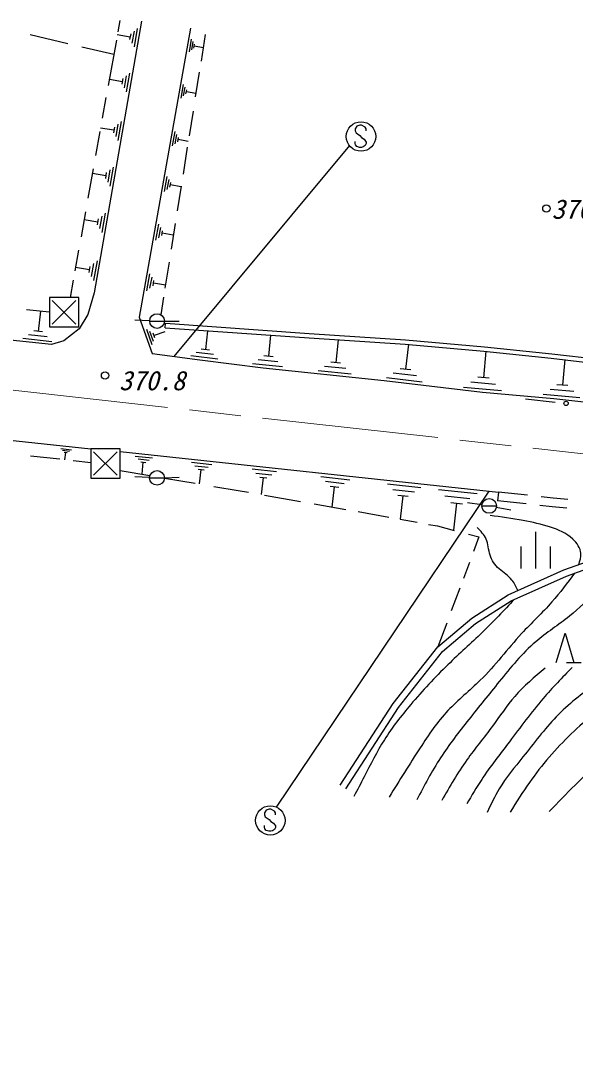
# Model space of a CAD drawing. Units: millimetres, scale not verified. Extents: x 40000 to 680000, y 20000 to 380000.
# Drawn here: x 220375 to 258126, y 245858 to 315537 of the extents above; entities that cross this region are included whole.
import ezdxf
from ezdxf.enums import TextEntityAlignment as Align

# ---------------------------------------------------------------- set-up
doc = ezdxf.new("R2010")
doc.units = ezdxf.units.MM
doc.header["$LTSCALE"] = 1000
doc.linetypes.add('CHAIN', pattern=[18.5, 12, -1.5, 3.5, -1.5])
for name, color, linetype, lineweight in [('M-BGD', 7, 'Continuous', 25), ('M-BMK', 2, 'CHAIN', 13), ('M-STR-STRC', 7, 'Continuous', 25)]:
    doc.layers.add(name, color=color, linetype=linetype, lineweight=lineweight)
doc.styles.add('ＭＳ ゴシック', font='')
doc.styles.get('ＭＳ ゴシック').set_extended_font_data('MS Gothic')

msp = doc.modelspace()

# ---------------------------------------------------------------- linework, layer by layer
at = {"layer": 'M-BGD'}
for p, q in [((228610, 315494), (225397, 296998)), ((227133, 315537), (226995, 314766)), ((228320, 314992), (228100, 313742)), ((231939, 315009), (228451, 295342)), ((223594, 313951), (221041, 314551)), ((226960, 314582), (227840, 314432)), ((227870, 314622), (227800, 314242)), ((228100, 314812), (227950, 313992)), ((231860, 313402), (232010, 314272)), ((232941, 314586), (232653, 312775)), ((226717, 313218), (224554, 313726)), ((226894, 314207), (226337, 311103)), ((232020, 313532), (232120, 314102)), ((232170, 313662), (232220, 313922)), ((232800, 313682), (232200, 313792)), ((226420, 311542), (227310, 311392)), ((227340, 311582), (227270, 311202)), ((227570, 311772), (227420, 310952)), ((227790, 311952), (227570, 310692)), ((232532, 312016), (232266, 310337)), ((231300, 310262), (231460, 311182)), ((231470, 310402), (231570, 311002)), ((231630, 310542), (231680, 310812)), ((226191, 310288), (225938, 308882)), ((232300, 310562), (231660, 310682)), ((232113, 309372), (231844, 307678)), ((225820, 308242), (226730, 308092)), ((226760, 308282), (226690, 307892)), ((226990, 308472), (226850, 307632)), ((227220, 308662), (227000, 307372)), ((225776, 307980), (225484, 306351)), ((230720, 307002), (230890, 307972)), ((230900, 307142), (231010, 307782)), ((231070, 307282), (231130, 307582)), ((231780, 307312), (231100, 307432)), ((231722, 306913), (231430, 305074)), ((225321, 305446), (224962, 303448)), ((226450, 305372), (226310, 304532)), ((226680, 305562), (226460, 304262)), ((225270, 305142), (226180, 304992)), ((226210, 305182), (226150, 304792)), ((230170, 303892), (230350, 304922)), ((230360, 304042), (230480, 304712)), ((230540, 304192), (230600, 304502)), ((231290, 304222), (230570, 304352)), ((231302, 304269), (231036, 302590)), ((224796, 302521), (224491, 300823)), ((226140, 302422), (225910, 301102)), ((224700, 301992), (225630, 301832)), ((225660, 302032), (225590, 301632)), ((225900, 302232), (225750, 301372)), ((230898, 301723), (230622, 299987)), ((229580, 300582), (229780, 301672)), ((229780, 300742), (229910, 301452)), ((229980, 300902), (230040, 301232)), ((230770, 300932), (230010, 301072)), ((224328, 299915), (224074, 298506)), ((225340, 298992), (225180, 298122)), ((225580, 299192), (225340, 297852)), ((230480, 299093), (230199, 297321)), ((224120, 298752), (225060, 298592)), ((225090, 298792), (225020, 298392)), ((228970, 297152), (229180, 298302)), ((223962, 297878), (223747, 296682)), ((229180, 297322), (229320, 298072)), ((229390, 297492), (229450, 297842)), ((230230, 297522), (229420, 297672)), ((225397, 296998), (224963, 295522)), ((222344, 296682), (222344, 294682)), ((224344, 296682), (222344, 296682)), ((222534, 296482), (224134, 294882)), ((224134, 296482), (222534, 294882)), ((224344, 294682), (224344, 296682)), ((230101, 296702), (229913, 295518)), ((222488, 293481), (201734, 295739)), ((222344, 295694), (220786, 295844)), ((221730, 295752), (221580, 294382)), ((224963, 295522), (224355, 294566)), ((229160, 295102), (228160, 295142)), ((228451, 295342), (229323, 292871)), ((229162, 295085), (230162, 295085)), ((230160, 295082), (231160, 295072)), ((230209, 294631), (230230, 294930)), ((230230, 294930), (240020, 294233)), ((222190, 294012), (220910, 294152)), ((221870, 294342), (221290, 294412)), ((222344, 294682), (224344, 294682)), ((224355, 294566), (223313, 293741)), ((229330, 293462), (228960, 294512)), ((229420, 293702), (229180, 294382)), ((229510, 293932), (229400, 294252)), ((230190, 294352), (229460, 294092)), ((230209, 294631), (240000, 293933)), ((233100, 294422), (232950, 293152)), ((237390, 294122), (237240, 292692)), ((240020, 294233), (246567, 293816)), ((222500, 293682), (220530, 293892)), ((223313, 293741), (222488, 293481)), ((240000, 293933), (246544, 293517)), ((241980, 293812), (241820, 292262)), ((246544, 293517), (251899, 293041)), ((246567, 293816), (251928, 293340)), ((246760, 293502), (246570, 291802)), ((229323, 292871), (232569, 292435)), ((233790, 292482), (231960, 292712)), ((233510, 292802), (232320, 292952)), ((233220, 293112), (232670, 293182)), ((237550, 292652), (236930, 292722)), ((252030, 293032), (251870, 291232)), ((251899, 293041), (256480, 292565)), ((251928, 293340), (256513, 292863)), ((256513, 292863), (261046, 292326)), ((232569, 292435), (236880, 291902)), ((238200, 291962), (236150, 292182)), ((237880, 292312), (236540, 292452)), ((242510, 291852), (241060, 292002)), ((242150, 292222), (241480, 292292)), ((256480, 292565), (261002, 292030)), ((257390, 292462), (257240, 290722)), ((236880, 291902), (245115, 291030)), ((242860, 291472), (240630, 291702)), ((247310, 291352), (245730, 291532)), ((246930, 291762), (246200, 291842)), ((252260, 291192), (251480, 291262)), ((245115, 291030), (251800, 290255)), ((247690, 290932), (245260, 291212)), ((253090, 290342), (250510, 290572)), ((252680, 290772), (251000, 290922)), ((257610, 290692), (256860, 290752)), ((251800, 290255), (256644, 289819)), ((258410, 289862), (255930, 290082)), ((258010, 290282), (256400, 290422)), ((254730, 289788), (256734, 289566)), ((256644, 289819), (264346, 288948)), ((203249, 288763), (225153, 286389)), ((223110, 286412), (223840, 286332)), ((225153, 286389), (225153, 284389)), ((227153, 286389), (225153, 286389)), ((227153, 284389), (227153, 286389)), ((223050, 285679), (221061, 285902)), ((223230, 286292), (223700, 286242)), ((223350, 286162), (223560, 286142)), ((223400, 285642), (223460, 286152)), ((225343, 286189), (226943, 284589)), ((226943, 286189), (225343, 284589)), ((227153, 286215), (252887, 283453)), ((228180, 285902), (229350, 285772)), ((228370, 285702), (229130, 285622)), ((225153, 285443), (223947, 285578)), ((228550, 285502), (228910, 285462)), ((228640, 284662), (228730, 285482)), ((232000, 285472), (233400, 285322)), ((232230, 285242), (233140, 285142)), ((232450, 285002), (232870, 284962)), ((236130, 285022), (237780, 284842)), ((225153, 284389), (227153, 284389)), ((227153, 284913), (229171, 284573)), ((229160, 284442), (228160, 284492)), ((229160, 284413), (230160, 284413)), ((230160, 284422), (231160, 284452)), ((230168, 284405), (232260, 284052)), ((232550, 284002), (232660, 284982)), ((236390, 284742), (237460, 284632)), ((236650, 284462), (237140, 284412)), ((236770, 283282), (236900, 284442)), ((240800, 284512), (242770, 284292)), ((233528, 283838), (235180, 283560)), ((241120, 284182), (242400, 284042)), ((241430, 283842), (242020, 283782)), ((241570, 282432), (241730, 283812)), ((245330, 284012), (247610, 283762)), ((245690, 283632), (247180, 283462)), ((248810, 283622), (251440, 283342)), ((235180, 283560), (235892, 283434)), ((236976, 283243), (239430, 282809)), ((246050, 283242), (246740, 283162)), ((246220, 281602), (246400, 283202)), ((249230, 283182), (250940, 283002)), ((252887, 283453), (252821, 282857)), ((254866, 283233), (252887, 283453)), ((256597, 283041), (255798, 283130)), ((257592, 282943), (256597, 283041)), ((240351, 282646), (242502, 282266)), ((249650, 282732), (250440, 282652)), ((249840, 280852), (250050, 282692)), ((251760, 282572), (250770, 282722)), ((251752, 282504), (252752, 282504)), ((252740, 282412), (253730, 282242)), ((254777, 282639), (252821, 282857)), ((256534, 282444), (255698, 282537)), ((257543, 282345), (256534, 282444)), ((243337, 282117), (245430, 281739)), ((246190, 281602), (247362, 281390)), ((248129, 281252), (248735, 281143)), ((248735, 281143), (249863, 280843)), ((250853, 280581), (251555, 280394)), ((251555, 280394), (251186, 279405)), ((255414, 280748), (255414, 278248)), ((254414, 279748), (254414, 278248)), ((256414, 278248), (256414, 279748)), ((257340, 278150), (260333, 279214)), ((257507, 277732), (260450, 278779)), ((250908, 278658), (250500, 277566)), ((253541, 276452), (257340, 278150)), ((253755, 276054), (257507, 277732)), ((250257, 276914), (249678, 275362)), ((251066, 274869), (253541, 276452)), ((251334, 274506), (253755, 276054)), ((248764, 272912), (251066, 274869)), ((249367, 274529), (248764, 272912)), ((249089, 272598), (251334, 274506)), ((256816, 271845), (257416, 273845)), ((257416, 273845), (258016, 271845)), ((245713, 269056), (248764, 272912)), ((246079, 268793), (249089, 272598)), ((257516, 271845), (258516, 271845)), ((242116, 263501), (245713, 269056)), ((242494, 263257), (246079, 268793))]:
    msp.add_line(p, q, dxfattribs=at)
for centre, radius in [((256142, 302740), 250), ((229662, 295085), 500), ((226124, 291383), 250), ((257485, 289482), 150), ((229660, 284413), 500), ((252252, 282504), 500)]:
    msp.add_circle(centre, radius, dxfattribs=at)
for points, knots in [([(258345, 278507), (258431, 278767), (258517, 279027), (258496, 279280), (258467, 279638), (258223, 279981), (257939, 280247), (257499, 280661), (256964, 280891), (256414, 281068), (255812, 281263), (255191, 281395), (254567, 281508), (253817, 281644), (253064, 281752), (252310, 281860)], [0, 0, 0, 0, 1, 1, 1, 2, 2, 2, 3, 3, 3, 4, 4, 4, 5, 5, 5, 5]), ([(254207, 276749), (254091, 277002), (253975, 277255), (253805, 277462), (253564, 277756), (253215, 277957), (252926, 278225), (252647, 278483), (252424, 278803), (252310, 279163), (252197, 279520), (252191, 279916), (252046, 280247), (251916, 280546), (251673, 280792), (251430, 281039)], [0, 0, 0, 0, 1, 1, 1, 2, 2, 2, 3, 3, 3, 4, 4, 4, 5, 5, 5, 5]), ([(265363, 279367), (264445, 279055), (263527, 278744), (262632, 278362), (261575, 277911), (260549, 277363), (259645, 276662), (258977, 276144), (258374, 275542), (257716, 275008), (256968, 274402), (256147, 273885), (255418, 273262), (254490, 272469), (253710, 271507), (252937, 270551), (252243, 269693), (251553, 268841), (250870, 267978), (250196, 267129), (249527, 266270), (248940, 265360), (248349, 264444), (247841, 263478), (247332, 262511)], [0, 0, 0, 0, 1, 1, 1, 2, 2, 2, 3, 3, 3, 4, 4, 4, 5, 5, 5, 6, 6, 6, 7, 7, 7, 8, 8, 8, 8]), ([(258055, 277926), (257561, 277260), (257067, 276593), (256521, 275973), (255863, 275226), (255130, 274546), (254453, 273814), (253497, 272776), (252655, 271633), (251651, 270643), (250933, 269937), (250132, 269309), (249445, 268576), (248729, 267812), (248137, 266933), (247562, 266049), (246839, 264937), (246143, 263816), (245448, 262695)], [0, 0, 0, 0, 1, 1, 1, 2, 2, 2, 3, 3, 3, 4, 4, 4, 5, 5, 5, 6, 6, 6, 6]), ([(253962, 276147), (253249, 275389), (252535, 274630), (251789, 273905), (251019, 273158), (250215, 272447), (249445, 271700), (248559, 270840), (247718, 269934), (246918, 268989), (246274, 268228), (245657, 267441), (245127, 266600), (244616, 265789), (244186, 264928), (243748, 264073), (243520, 263628), (243290, 263184), (243059, 262741)], [0, 0, 0, 0, 1, 1, 1, 2, 2, 2, 3, 3, 3, 4, 4, 4, 5, 5, 5, 6, 6, 6, 6]), ([(270603, 272933), (269954, 273095), (269304, 273257), (268643, 273331), (267731, 273434), (266797, 273370), (265886, 273209), (264763, 273009), (263674, 272661), (262639, 272198), (261554, 271712), (260527, 271101), (259546, 270421), (258570, 269745), (257639, 269002), (256820, 268155), (256000, 267308), (255292, 266357), (254553, 265429), (253987, 264717), (253403, 264018), (252937, 263246), (252627, 262732), (252369, 262185), (252110, 261638)], [0, 0, 0, 0, 1, 1, 1, 2, 2, 2, 3, 3, 3, 4, 4, 4, 5, 5, 5, 6, 6, 6, 7, 7, 7, 8, 8, 8, 8]), ([(278735, 261465), (278657, 261711), (278579, 261957), (278498, 262201), (278409, 262474), (278316, 262747), (278219, 263017), (278123, 263288), (278022, 263558), (277911, 263823), (277845, 263980), (277776, 264136), (277704, 264291), (277632, 264446), (277558, 264600), (277482, 264753), (277405, 264905), (277326, 265056), (277245, 265207), (276685, 266242), (276018, 267226), (275250, 268118), (274596, 268878), (273867, 269572), (273056, 270173), (272339, 270703), (271557, 271161), (270721, 271433), (269772, 271743), (268752, 271814), (267733, 271807), (266454, 271798), (265176, 271667), (263998, 271247), (262968, 270879), (262014, 270291), (261103, 269659), (259940, 268852), (258846, 267972), (257835, 266998), (256786, 265987), (255826, 264875), (254987, 263683), (254527, 263030), (254103, 262352), (253680, 261675)], [0, 0, 0, 0, 1, 1, 1, 2, 2, 2, 3, 3, 3, 4, 4, 4, 5, 5, 5, 6, 6, 6, 7, 7, 7, 8, 8, 8, 9, 9, 9, 10, 10, 10, 11, 11, 11, 12, 12, 12, 13, 13, 13, 14, 14, 14, 15, 15, 15, 15]), ([(256062, 271470), (255336, 270859), (254611, 270248), (253994, 269541), (253443, 268908), (252979, 268199), (252478, 267519), (251906, 266743), (251286, 266006), (250732, 265222), (250110, 264342), (249571, 263404), (249032, 262465)], [0, 0, 0, 0, 1, 1, 1, 2, 2, 2, 3, 3, 3, 4, 4, 4, 4]), ([(257899, 271516), (257226, 270825), (256552, 270133), (255924, 269403), (255114, 268461), (254379, 267455), (253626, 266462), (252983, 265614), (252327, 264776), (251743, 263889), (251388, 263350), (251060, 262793), (250732, 262235)], [0, 0, 0, 0, 1, 1, 1, 2, 2, 2, 3, 3, 3, 4, 4, 4, 4]), ([(279996, 245858), (279784, 247087), (279571, 248316), (279312, 249536), (279106, 250507), (278869, 251472), (278612, 252431), (278252, 253767), (277851, 255092), (277398, 256399), (277004, 257536), (276570, 258660), (276090, 259761), (275494, 261132), (274826, 262468), (274083, 263776), (273441, 264906), (272744, 266015), (271795, 266904), (271173, 267487), (270444, 267975), (269647, 268258), (268532, 268655), (267285, 268652), (266099, 268445), (264960, 268247), (263878, 267862), (262877, 267325), (261817, 266755), (260849, 266016), (259936, 265224), (258668, 264124), (257504, 262923), (256341, 261722)], [0, 0, 0, 0, 1, 1, 1, 2, 2, 2, 3, 3, 3, 4, 4, 4, 5, 5, 5, 6, 6, 6, 7, 7, 7, 8, 8, 8, 9, 9, 9, 10, 10, 10, 11, 11, 11, 11])]:
    msp.add_open_spline(points, degree=3, knots=knots, dxfattribs=at)
at = {"layer": 'M-BMK'}
msp.add_line((163300, 296673), (260705, 285821), dxfattribs=at)
at = {"layer": 'M-STR-STRC'}
for p, q in [((243253, 308341), (243130, 308157)), ((243130, 308157), (243132, 308025)), ((243132, 308025), (243196, 307896)), ((243446, 308407), (243253, 308341)), ((243567, 308404), (243446, 308407)), ((243817, 308286), (243567, 308404)), ((243880, 308154), (243817, 308286)), ((243880, 308025), (243880, 308154)), ((243132, 307177), (243130, 307298)), ((243196, 307896), (243451, 307714)), ((243451, 307714), (243580, 307583)), ((243580, 307583), (243759, 307467)), ((243759, 307467), (243885, 307267)), ((242742, 307038), (230806, 292672)), ((243172, 307075), (243132, 307177)), ((243256, 306964), (243172, 307075)), ((243443, 306903), (243256, 306964)), ((243577, 306903), (243443, 306903)), ((243677, 306932), (243577, 306903)), ((243820, 307024), (243677, 306932)), ((243880, 307156), (243820, 307024)), ((243885, 307267), (243880, 307156)), ((237779, 262018), (252256, 283521)), ((237086, 261803), (236962, 261618)), ((236962, 261618), (236965, 261487)), ((236965, 261487), (237028, 261358)), ((237028, 261358), (237283, 261176)), ((237278, 261869), (237086, 261803)), ((237399, 261866), (237278, 261869)), ((237649, 261747), (237399, 261866)), ((237712, 261616), (237649, 261747)), ((237712, 261487), (237712, 261616)), ((236965, 260639), (236962, 260760)), ((237004, 260536), (236965, 260639)), ((237283, 261176), (237412, 261044)), ((237412, 261044), (237591, 260929)), ((237591, 260929), (237718, 260728)), ((237712, 260618), (237652, 260486)), ((237718, 260728), (237712, 260618)), ((237088, 260426), (237004, 260536)), ((237275, 260365), (237088, 260426)), ((237410, 260365), (237275, 260365)), ((237510, 260394), (237410, 260365)), ((237652, 260486), (237510, 260394))]:
    msp.add_line(p, q, dxfattribs=at)
for centre in [(243537, 307644), (237369, 261106)]:
    msp.add_circle(centre, 1000, dxfattribs=at)

# ---------------------------------------------------------------- texts
at = {"layer": 'M-BGD', "style": 'ＭＳ ゴシック', "oblique": 15}
for s, p in [('370.1', (256504, 302701)), ('370.8', (227076, 291035))]:
    msp.add_text(s, height=1320, dxfattribs=at).set_placement(p, align=Align.MIDDLE_LEFT)

doc.saveas('drawing.dxf')
